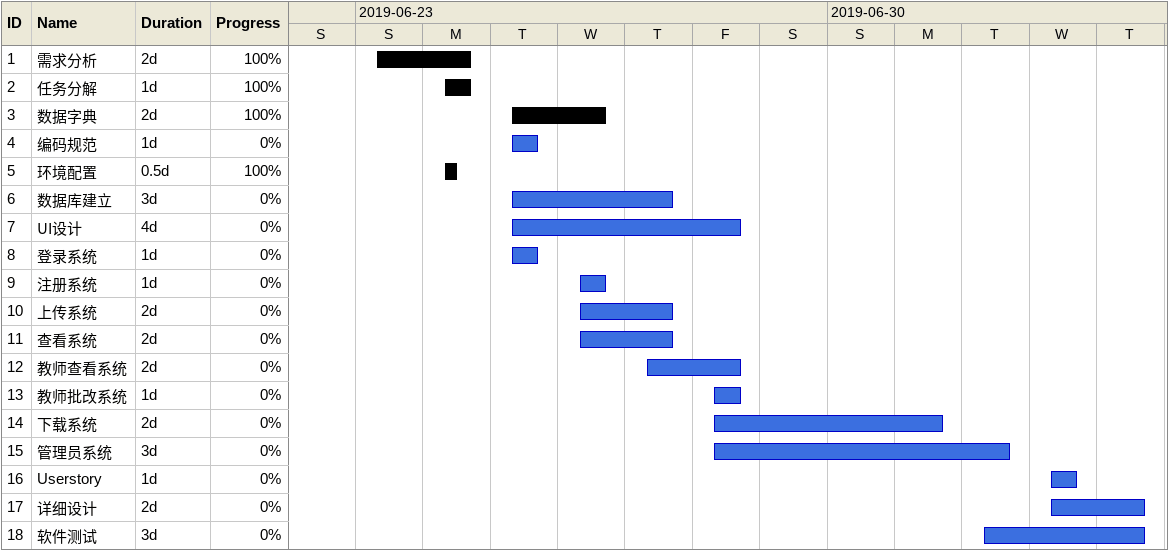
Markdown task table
| ID | Task | Duration | Start | Finish | % complete |
|---|---|---|---|---|---|
| 1 | 需求分析 | 2d | 2019-06-23 | 2019-06-24 | 100 |
| 2 | 任务分解 | 1d | 2019-06-24 | 2019-06-24 | 100 |
| 3 | 数据字典 | 2d | 2019-06-25 | 2019-06-26 | 100 |
| 4 | 编码规范 | 1d | 2019-06-25 | 2019-06-25 | 0 |
| 5 | 环境配置 | 0.5d | 2019-06-24 | 2019-06-24 | 100 |
| 6 | 数据库建立 | 3d | 2019-06-25 | 2019-06-27 | 0 |
| 7 | UI设计 | 4d | 2019-06-25 | 2019-06-28 | 0 |
| 8 | 登录系统 | 1d | 2019-06-25 | 2019-06-25 | 0 |
| 9 | 注册系统 | 1d | 2019-06-26 | 2019-06-26 | 0 |
| 10 | 上传系统 | 2d | 2019-06-26 | 2019-06-27 | 0 |
| 11 | 查看系统 | 2d | 2019-06-26 | 2019-06-27 | 0 |
| 12 | 教师查看系统 | 2d | 2019-06-27 | 2019-06-28 | 0 |
| 13 | 教师批改系统 | 1d | 2019-06-28 | 2019-06-28 | 0 |
| 14 | 下载系统 | 2d | 2019-06-28 | 2019-07-01 | 0 |
| 15 | 管理员系统 | 3d | 2019-06-28 | 2019-07-02 | 0 |
| 16 | Userstory | 1d | 2019-07-03 | 2019-07-03 | 0 |
| 17 | 详细设计 | 2d | 2019-07-03 | 2019-07-04 | 0 |
| 18 | 软件测试 | 3d | 2019-07-02 | 2019-07-04 | 0 |
